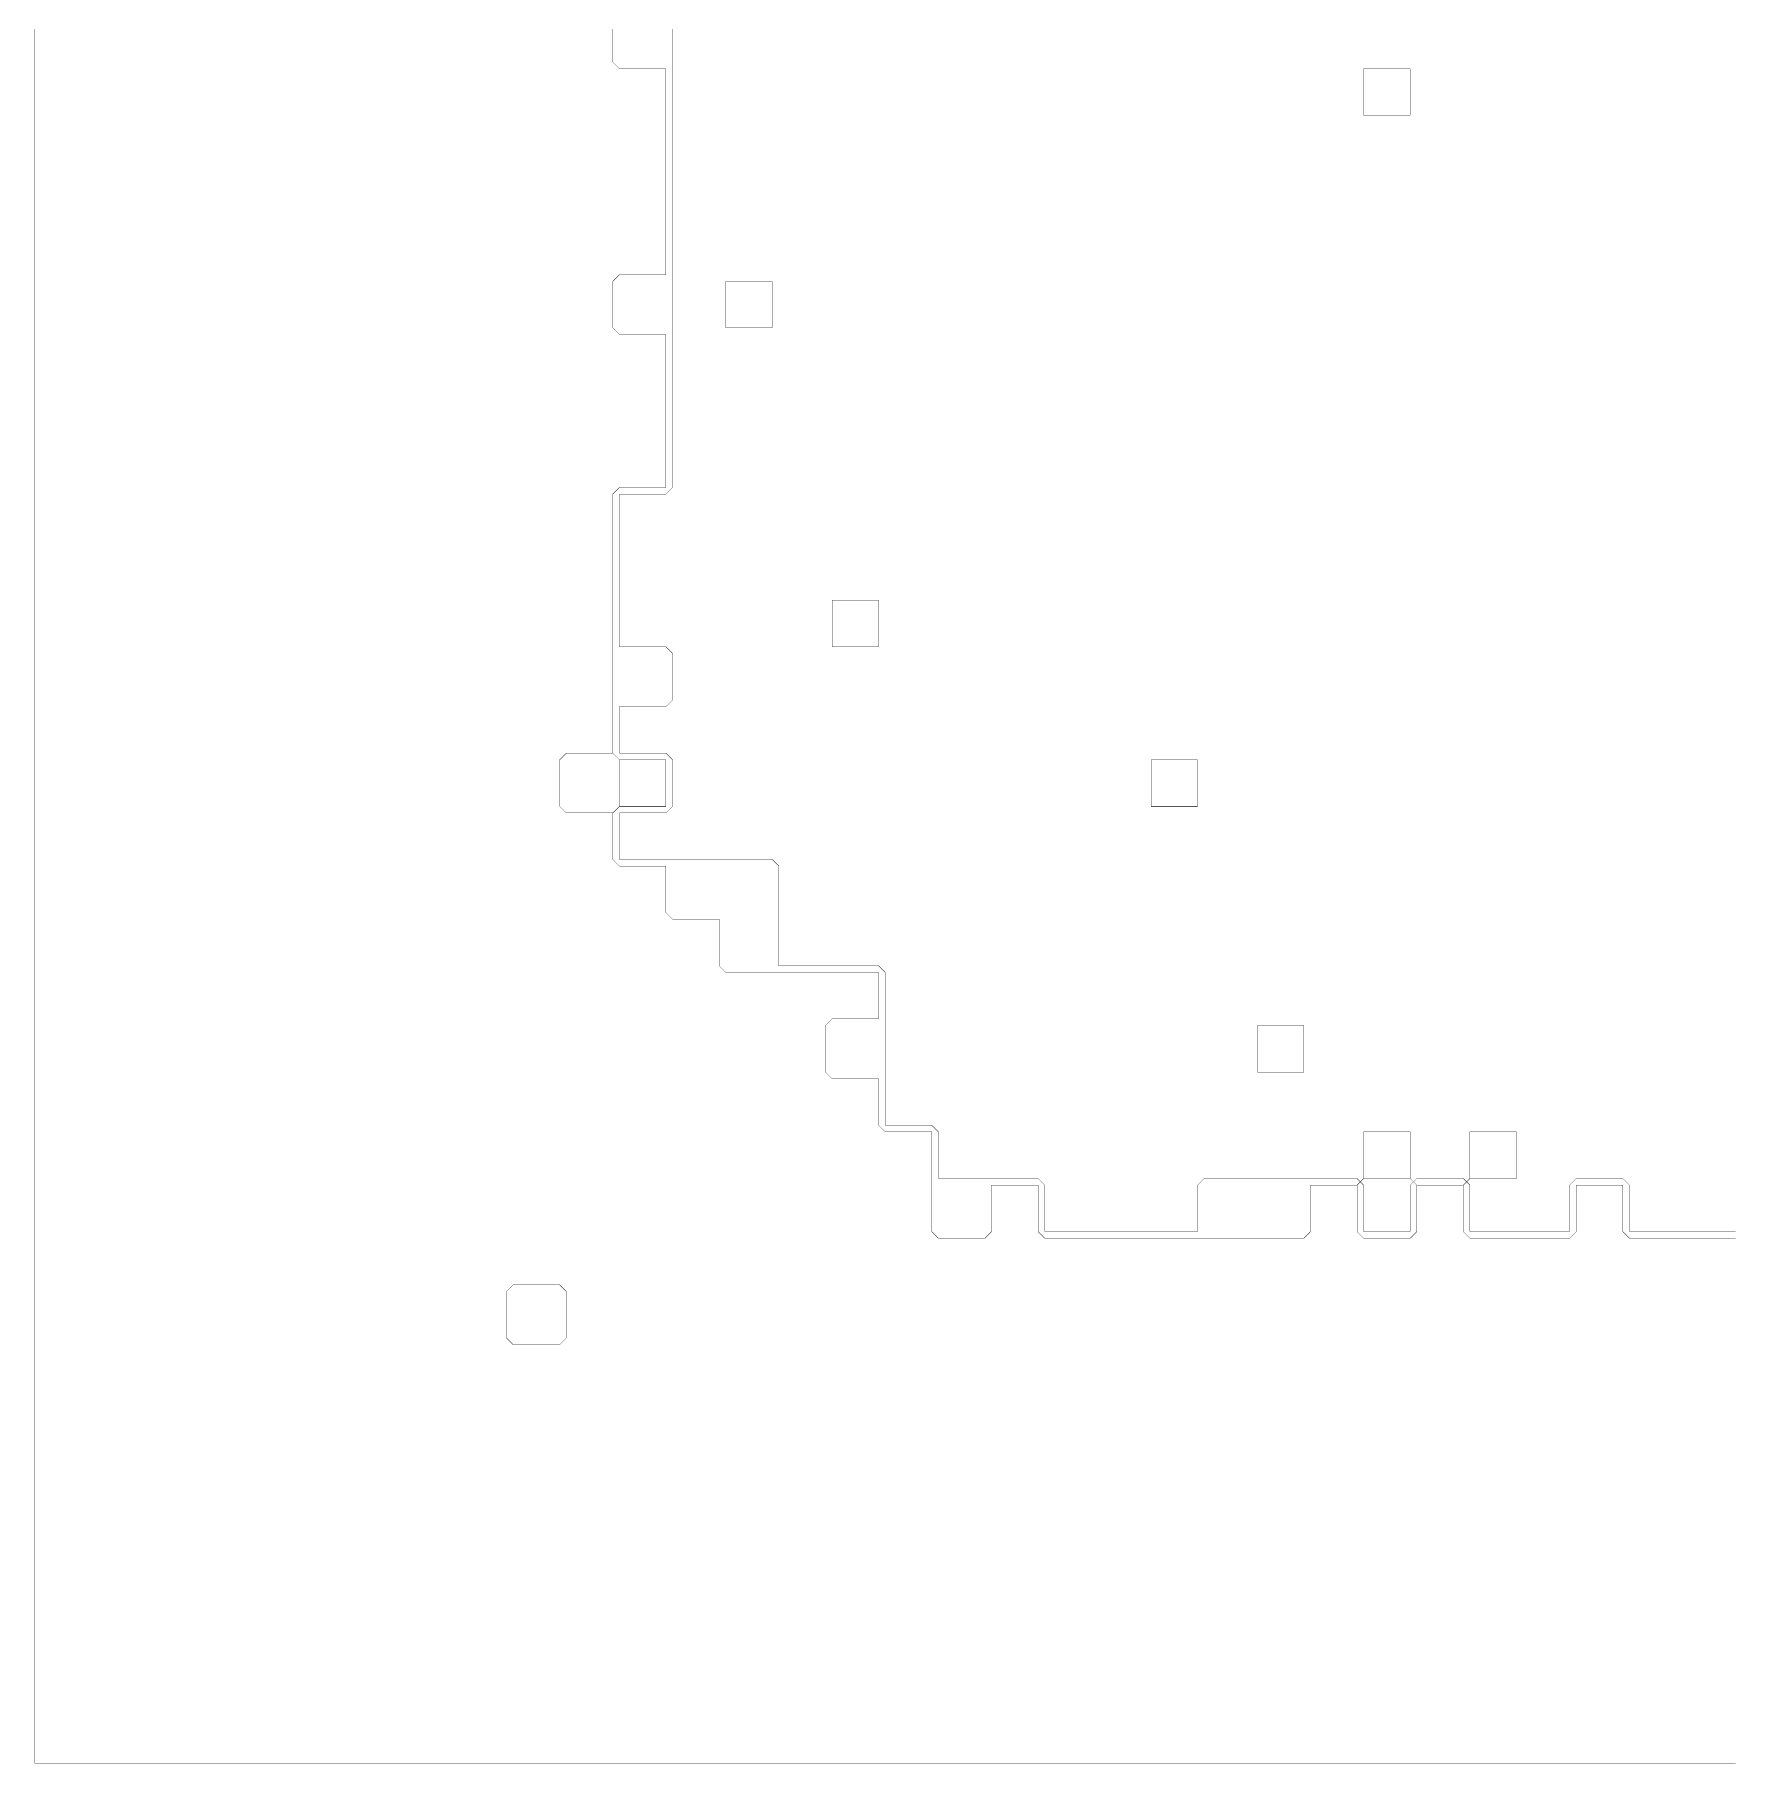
# Model space of a CAD drawing. Header units: metres. Extents: x 0 to 4990, y -4990 to 0.
# Drawn here: x 0 to 2495, y -4990 to -2450 of the extents above; entities that cross this region are included whole.
import ezdxf

# ---------------------------------------------------------------- set-up
doc = ezdxf.new("R2010")
doc.units = ezdxf.units.M
doc.layers.add('conductor', color=1, linetype='Continuous')
doc.layers.add('substrate', color=5, linetype='Continuous')

msp = doc.modelspace()

# ---------------------------------------------------------------- linework, layer by layer
at = {"layer": 'conductor', "const_width": 0.5}
msp.add_lwpolyline([(937.5, -2441.40625), (937.5, -2451.171875), (937.5, -2460.9375), (937.5, -2470.703125), (937.5, -2480.46875), (937.5, -2490.234375), (937.5, -2500), (937.5, -2509.765625), (937.5, -2519.53125), (937.5, -2529.296875), (937.5, -2539.0625), (937.5, -2548.828125), (937.5, -2558.59375), (937.5, -2568.359375), (937.5, -2578.125), (937.5, -2587.890625), (937.5, -2597.65625), (937.5, -2607.421875), (937.5, -2617.1875), (937.5, -2626.953125), (937.5, -2636.71875), (937.5, -2646.484375), (937.5, -2656.25), (937.5, -2666.015625), (937.5, -2675.78125), (937.5, -2685.546875), (937.5, -2695.3125), (937.5, -2705.078125), (937.5, -2714.84375), (937.5, -2724.609375), (937.5, -2734.375), (937.5, -2744.140625), (937.5, -2753.90625), (937.5, -2763.671875), (937.5, -2773.4375), (937.5, -2783.203125), (937.5, -2792.96875), (937.5, -2802.734375), (937.5, -2812.5), (937.5, -2822.265625), (937.5, -2832.03125), (937.5, -2841.796875), (937.5, -2851.5625), (937.5, -2861.328125), (937.5, -2871.09375), (937.5, -2880.859375), (937.5, -2890.625), (937.5, -2900.390625), (937.5, -2910.15625), (937.5, -2919.921875), (937.5, -2929.6875), (937.5, -2939.453125), (937.5, -2949.21875), (937.5, -2958.984375), (937.5, -2968.75), (937.5, -2978.515625), (937.5, -2988.28125), (937.5, -2998.046875), (937.5, -3007.8125), (937.5, -3017.578125), (937.5, -3027.34375), (937.5, -3037.109375), (937.5, -3046.875), (937.5, -3056.640625), (937.5, -3066.40625), (937.5, -3076.171875), (937.5, -3085.9375), (937.5, -3095.703125), (937.5, -3105.46875), (937.5, -3115.234375), (927.734375, -3125), (917.96875, -3125), (908.203125, -3125), (898.4375, -3125), (888.671875, -3125), (878.90625, -3125), (869.140625, -3125), (859.375, -3125), (859.375, -3134.765625), (859.375, -3144.53125), (859.375, -3154.296875), (859.375, -3164.0625), (859.375, -3173.828125), (859.375, -3183.59375), (859.375, -3193.359375), (859.375, -3203.125), (859.375, -3212.890625), (859.375, -3222.65625), (859.375, -3232.421875), (859.375, -3242.1875), (859.375, -3251.953125), (859.375, -3261.71875), (859.375, -3271.484375), (859.375, -3281.25), (859.375, -3291.015625), (859.375, -3300.78125), (859.375, -3310.546875), (859.375, -3320.3125), (859.375, -3330.078125), (859.375, -3339.84375), (859.375, -3349.609375), (869.140625, -3349.609375), (878.90625, -3349.609375), (888.671875, -3349.609375), (898.4375, -3349.609375), (908.203125, -3349.609375), (917.96875, -3349.609375), (927.734375, -3349.609375), (937.5, -3359.375), (937.5, -3369.140625), (937.5, -3378.90625), (937.5, -3388.671875), (937.5, -3398.4375), (937.5, -3408.203125), (937.5, -3417.96875), (937.5, -3427.734375), (927.734375, -3437.5), (917.96875, -3437.5), (908.203125, -3437.5), (898.4375, -3437.5), (888.671875, -3437.5), (878.90625, -3437.5), (869.140625, -3437.5), (859.375, -3437.5), (859.375, -3447.265625), (859.375, -3457.03125), (859.375, -3466.796875), (859.375, -3476.5625), (859.375, -3486.328125), (859.375, -3496.09375), (859.375, -3505.859375), (869.140625, -3505.859375), (878.90625, -3505.859375), (888.671875, -3505.859375), (898.4375, -3505.859375), (908.203125, -3505.859375), (917.96875, -3505.859375), (927.734375, -3505.859375), (937.5, -3515.625), (937.5, -3525.390625), (937.5, -3535.15625), (937.5, -3544.921875), (937.5, -3554.6875), (937.5, -3564.453125), (937.5, -3574.21875), (937.5, -3583.984375), (927.734375, -3593.75), (917.96875, -3593.75), (908.203125, -3593.75), (898.4375, -3593.75), (888.671875, -3593.75), (878.90625, -3593.75), (869.140625, -3593.75), (859.375, -3593.75), (859.375, -3603.515625), (859.375, -3613.28125), (859.375, -3623.046875), (859.375, -3632.8125), (859.375, -3642.578125), (859.375, -3652.34375), (859.375, -3662.109375), (869.140625, -3662.109375), (878.90625, -3662.109375), (888.671875, -3662.109375), (898.4375, -3662.109375), (908.203125, -3662.109375), (917.96875, -3662.109375), (927.734375, -3662.109375), (937.5, -3662.109375), (947.265625, -3662.109375), (957.03125, -3662.109375), (966.796875, -3662.109375), (976.5625, -3662.109375), (986.328125, -3662.109375), (996.09375, -3662.109375), (1005.859375, -3662.109375), (1015.625, -3662.109375), (1025.390625, -3662.109375), (1035.15625, -3662.109375), (1044.921875, -3662.109375), (1054.6875, -3662.109375), (1064.453125, -3662.109375), (1074.21875, -3662.109375), (1083.984375, -3662.109375), (1093.75, -3671.875), (1093.75, -3681.640625), (1093.75, -3691.40625), (1093.75, -3701.171875), (1093.75, -3710.9375), (1093.75, -3720.703125), (1093.75, -3730.46875), (1093.75, -3740.234375), (1093.75, -3750), (1093.75, -3759.765625), (1093.75, -3769.53125), (1093.75, -3779.296875), (1093.75, -3789.0625), (1093.75, -3798.828125), (1093.75, -3808.59375), (1093.75, -3818.359375), (1103.515625, -3818.359375), (1113.28125, -3818.359375), (1123.046875, -3818.359375), (1132.8125, -3818.359375), (1142.578125, -3818.359375), (1152.34375, -3818.359375), (1162.109375, -3818.359375), (1171.875, -3818.359375), (1181.640625, -3818.359375), (1191.40625, -3818.359375), (1201.171875, -3818.359375), (1210.9375, -3818.359375), (1220.703125, -3818.359375), (1230.46875, -3818.359375), (1240.234375, -3818.359375), (1250, -3828.125), (1250, -3837.890625), (1250, -3847.65625), (1250, -3857.421875), (1250, -3867.1875), (1250, -3876.953125), (1250, -3886.71875), (1250, -3896.484375), (1250, -3906.25), (1250, -3916.015625), (1250, -3925.78125), (1250, -3935.546875), (1250, -3945.3125), (1250, -3955.078125), (1250, -3964.84375), (1250, -3974.609375), (1250, -3984.375), (1250, -3994.140625), (1250, -4003.90625), (1250, -4013.671875), (1250, -4023.4375), (1250, -4033.203125), (1250, -4042.96875), (1250, -4052.734375), (1259.765625, -4052.734375), (1269.53125, -4052.734375), (1279.296875, -4052.734375), (1289.0625, -4052.734375), (1298.828125, -4052.734375), (1308.59375, -4052.734375), (1318.359375, -4052.734375), (1328.125, -4062.5), (1328.125, -4072.265625), (1328.125, -4082.03125), (1328.125, -4091.796875), (1328.125, -4101.5625), (1328.125, -4111.328125), (1328.125, -4121.09375), (1328.125, -4130.859375), (1337.890625, -4130.859375), (1347.65625, -4130.859375), (1357.421875, -4130.859375), (1367.1875, -4130.859375), (1376.953125, -4130.859375), (1386.71875, -4130.859375), (1396.484375, -4130.859375), (1406.25, -4130.859375), (1416.015625, -4130.859375), (1425.78125, -4130.859375), (1435.546875, -4130.859375), (1445.3125, -4130.859375), (1455.078125, -4130.859375), (1464.84375, -4130.859375), (1474.609375, -4130.859375), (1484.375, -4140.625), (1484.375, -4150.390625), (1484.375, -4160.15625), (1484.375, -4169.921875), (1484.375, -4179.6875), (1484.375, -4189.453125), (1484.375, -4199.21875), (1484.375, -4208.984375), (1494.140625, -4208.984375), (1503.90625, -4208.984375), (1513.671875, -4208.984375), (1523.4375, -4208.984375), (1533.203125, -4208.984375), (1542.96875, -4208.984375), (1552.734375, -4208.984375), (1562.5, -4208.984375), (1572.265625, -4208.984375), (1582.03125, -4208.984375), (1591.796875, -4208.984375), (1601.5625, -4208.984375), (1611.328125, -4208.984375), (1621.09375, -4208.984375), (1630.859375, -4208.984375), (1640.625, -4208.984375), (1650.390625, -4208.984375), (1660.15625, -4208.984375), (1669.921875, -4208.984375), (1679.6875, -4208.984375), (1689.453125, -4208.984375), (1699.21875, -4208.984375), (1708.984375, -4208.984375), (1708.984375, -4199.21875), (1708.984375, -4189.453125), (1708.984375, -4179.6875), (1708.984375, -4169.921875), (1708.984375, -4160.15625), (1708.984375, -4150.390625), (1708.984375, -4140.625), (1718.75, -4130.859375), (1728.515625, -4130.859375), (1738.28125, -4130.859375), (1748.046875, -4130.859375), (1757.8125, -4130.859375), (1767.578125, -4130.859375), (1777.34375, -4130.859375), (1787.109375, -4130.859375), (1796.875, -4130.859375), (1806.640625, -4130.859375), (1816.40625, -4130.859375), (1826.171875, -4130.859375), (1835.9375, -4130.859375), (1845.703125, -4130.859375), (1855.46875, -4130.859375), (1865.234375, -4130.859375), (1875, -4130.859375), (1884.765625, -4130.859375), (1894.53125, -4130.859375), (1904.296875, -4130.859375), (1914.0625, -4130.859375), (1923.828125, -4130.859375), (1933.59375, -4130.859375), (1943.359375, -4130.859375), (1953.125, -4140.625), (1953.125, -4150.390625), (1953.125, -4160.15625), (1953.125, -4169.921875), (1953.125, -4179.6875), (1953.125, -4189.453125), (1953.125, -4199.21875), (1953.125, -4208.984375), (1962.890625, -4208.984375), (1972.65625, -4208.984375), (1982.421875, -4208.984375), (1992.1875, -4208.984375), (2001.953125, -4208.984375), (2011.71875, -4208.984375), (2021.484375, -4208.984375), (2021.484375, -4199.21875), (2021.484375, -4189.453125), (2021.484375, -4179.6875), (2021.484375, -4169.921875), (2021.484375, -4160.15625), (2021.484375, -4150.390625), (2021.484375, -4140.625), (2031.25, -4130.859375), (2041.015625, -4130.859375), (2050.78125, -4130.859375), (2060.546875, -4130.859375), (2070.3125, -4130.859375), (2080.078125, -4130.859375), (2089.84375, -4130.859375), (2099.609375, -4130.859375), (2109.375, -4140.625), (2109.375, -4150.390625), (2109.375, -4160.15625), (2109.375, -4169.921875), (2109.375, -4179.6875), (2109.375, -4189.453125), (2109.375, -4199.21875), (2109.375, -4208.984375), (2119.140625, -4208.984375), (2128.90625, -4208.984375), (2138.671875, -4208.984375), (2148.4375, -4208.984375), (2158.203125, -4208.984375), (2167.96875, -4208.984375), (2177.734375, -4208.984375), (2187.5, -4208.984375), (2197.265625, -4208.984375), (2207.03125, -4208.984375), (2216.796875, -4208.984375), (2226.5625, -4208.984375), (2236.328125, -4208.984375), (2246.09375, -4208.984375), (2255.859375, -4208.984375), (2255.859375, -4199.21875), (2255.859375, -4189.453125), (2255.859375, -4179.6875), (2255.859375, -4169.921875), (2255.859375, -4160.15625), (2255.859375, -4150.390625), (2255.859375, -4140.625), (2265.625, -4130.859375), (2275.390625, -4130.859375), (2285.15625, -4130.859375), (2294.921875, -4130.859375), (2304.6875, -4130.859375), (2314.453125, -4130.859375), (2324.21875, -4130.859375), (2333.984375, -4130.859375), (2343.75, -4140.625), (2343.75, -4150.390625), (2343.75, -4160.15625), (2343.75, -4169.921875), (2343.75, -4179.6875), (2343.75, -4189.453125), (2343.75, -4199.21875), (2343.75, -4208.984375), (2353.515625, -4208.984375), (2363.28125, -4208.984375), (2373.046875, -4208.984375), (2382.8125, -4208.984375), (2392.578125, -4208.984375), (2402.34375, -4208.984375), (2412.109375, -4208.984375), (2421.875, -4208.984375), (2431.640625, -4208.984375), (2441.40625, -4208.984375), (2451.171875, -4208.984375), (2460.9375, -4208.984375), (2470.703125, -4208.984375), (2480.46875, -4208.984375), (2490.234375, -4208.984375), (2500, -4208.984375)], dxfattribs=at)
at = {"layer": 'substrate', "const_width": 0.5}
for points in [[(0, -2441.40625), (0, -2451.171875), (0, -2460.9375), (0, -2470.703125), (0, -2480.46875), (0, -2490.234375), (0, -2500), (0, -2509.765625), (0, -2519.53125), (0, -2529.296875), (0, -2539.0625), (0, -2548.828125), (0, -2558.59375), (0, -2568.359375), (0, -2578.125), (0, -2587.890625), (0, -2597.65625), (0, -2607.421875), (0, -2617.1875), (0, -2626.953125), (0, -2636.71875), (0, -2646.484375), (0, -2656.25), (0, -2666.015625), (0, -2675.78125), (0, -2685.546875), (0, -2695.3125), (0, -2705.078125), (0, -2714.84375), (0, -2724.609375), (0, -2734.375), (0, -2744.140625), (0, -2753.90625), (0, -2763.671875), (0, -2773.4375), (0, -2783.203125), (0, -2792.96875), (0, -2802.734375), (0, -2812.5), (0, -2822.265625), (0, -2832.03125), (0, -2841.796875), (0, -2851.5625), (0, -2861.328125), (0, -2871.09375), (0, -2880.859375), (0, -2890.625), (0, -2900.390625), (0, -2910.15625), (0, -2919.921875), (0, -2929.6875), (0, -2939.453125), (0, -2949.21875), (0, -2958.984375), (0, -2968.75), (0, -2978.515625), (0, -2988.28125), (0, -2998.046875), (0, -3007.8125), (0, -3017.578125), (0, -3027.34375), (0, -3037.109375), (0, -3046.875), (0, -3056.640625), (0, -3066.40625), (0, -3076.171875), (0, -3085.9375), (0, -3095.703125), (0, -3105.46875), (0, -3115.234375), (0, -3125), (0, -3134.765625), (0, -3144.53125), (0, -3154.296875), (0, -3164.0625), (0, -3173.828125), (0, -3183.59375), (0, -3193.359375), (0, -3203.125), (0, -3212.890625), (0, -3222.65625), (0, -3232.421875), (0, -3242.1875), (0, -3251.953125), (0, -3261.71875), (0, -3271.484375), (0, -3281.25), (0, -3291.015625), (0, -3300.78125), (0, -3310.546875), (0, -3320.3125), (0, -3330.078125), (0, -3339.84375), (0, -3349.609375), (0, -3359.375), (0, -3369.140625), (0, -3378.90625), (0, -3388.671875), (0, -3398.4375), (0, -3408.203125), (0, -3417.96875), (0, -3427.734375), (0, -3437.5), (0, -3447.265625), (0, -3457.03125), (0, -3466.796875), (0, -3476.5625), (0, -3486.328125), (0, -3496.09375), (0, -3505.859375), (0, -3515.625), (0, -3525.390625), (0, -3535.15625), (0, -3544.921875), (0, -3554.6875), (0, -3564.453125), (0, -3574.21875), (0, -3583.984375), (0, -3593.75), (0, -3603.515625), (0, -3613.28125), (0, -3623.046875), (0, -3632.8125), (0, -3642.578125), (0, -3652.34375), (0, -3662.109375), (0, -3671.875), (0, -3681.640625), (0, -3691.40625), (0, -3701.171875), (0, -3710.9375), (0, -3720.703125), (0, -3730.46875), (0, -3740.234375), (0, -3750), (0, -3759.765625), (0, -3769.53125), (0, -3779.296875), (0, -3789.0625), (0, -3798.828125), (0, -3808.59375), (0, -3818.359375), (0, -3828.125), (0, -3837.890625), (0, -3847.65625), (0, -3857.421875), (0, -3867.1875), (0, -3876.953125), (0, -3886.71875), (0, -3896.484375), (0, -3906.25), (0, -3916.015625), (0, -3925.78125), (0, -3935.546875), (0, -3945.3125), (0, -3955.078125), (0, -3964.84375), (0, -3974.609375), (0, -3984.375), (0, -3994.140625), (0, -4003.90625), (0, -4013.671875), (0, -4023.4375), (0, -4033.203125), (0, -4042.96875), (0, -4052.734375), (0, -4062.5), (0, -4072.265625), (0, -4082.03125), (0, -4091.796875), (0, -4101.5625), (0, -4111.328125), (0, -4121.09375), (0, -4130.859375), (0, -4140.625), (0, -4150.390625), (0, -4160.15625), (0, -4169.921875), (0, -4179.6875), (0, -4189.453125), (0, -4199.21875), (0, -4208.984375), (0, -4218.75), (0, -4228.515625), (0, -4238.28125), (0, -4248.046875), (0, -4257.8125), (0, -4267.578125), (0, -4277.34375), (0, -4287.109375), (0, -4296.875), (0, -4306.640625), (0, -4316.40625), (0, -4326.171875), (0, -4335.9375), (0, -4345.703125), (0, -4355.46875), (0, -4365.234375), (0, -4375), (0, -4384.765625), (0, -4394.53125), (0, -4404.296875), (0, -4414.0625), (0, -4423.828125), (0, -4433.59375), (0, -4443.359375), (0, -4453.125), (0, -4462.890625), (0, -4472.65625), (0, -4482.421875), (0, -4492.1875), (0, -4501.953125), (0, -4511.71875), (0, -4521.484375), (0, -4531.25), (0, -4541.015625), (0, -4550.78125), (0, -4560.546875), (0, -4570.3125), (0, -4580.078125), (0, -4589.84375), (0, -4599.609375), (0, -4609.375), (0, -4619.140625), (0, -4628.90625), (0, -4638.671875), (0, -4648.4375), (0, -4658.203125), (0, -4667.96875), (0, -4677.734375), (0, -4687.5), (0, -4697.265625), (0, -4707.03125), (0, -4716.796875), (0, -4726.5625), (0, -4736.328125), (0, -4746.09375), (0, -4755.859375), (0, -4765.625), (0, -4775.390625), (0, -4785.15625), (0, -4794.921875), (0, -4804.6875), (0, -4814.453125), (0, -4824.21875), (0, -4833.984375), (0, -4843.75), (0, -4853.515625), (0, -4863.28125), (0, -4873.046875), (0, -4882.8125), (0, -4892.578125), (0, -4902.34375), (0, -4912.109375), (0, -4921.875), (0, -4931.640625), (0, -4941.40625), (0, -4951.171875), (0, -4960.9375), (0, -4970.703125), (0, -4980.46875), (0, -4990.234375), (9.765625, -4990.234375), (19.53125, -4990.234375), (29.296875, -4990.234375), (39.0625, -4990.234375), (48.828125, -4990.234375), (58.59375, -4990.234375), (68.359375, -4990.234375), (78.125, -4990.234375), (87.890625, -4990.234375), (97.65625, -4990.234375), (107.421875, -4990.234375), (117.1875, -4990.234375), (126.953125, -4990.234375), (136.71875, -4990.234375), (146.484375, -4990.234375), (156.25, -4990.234375), (166.015625, -4990.234375), (175.78125, -4990.234375), (185.546875, -4990.234375), (195.3125, -4990.234375), (205.078125, -4990.234375), (214.84375, -4990.234375), (224.609375, -4990.234375), (234.375, -4990.234375), (244.140625, -4990.234375), (253.90625, -4990.234375), (263.671875, -4990.234375), (273.4375, -4990.234375), (283.203125, -4990.234375), (292.96875, -4990.234375), (302.734375, -4990.234375), (312.5, -4990.234375), (322.265625, -4990.234375), (332.03125, -4990.234375), (341.796875, -4990.234375), (351.5625, -4990.234375), (361.328125, -4990.234375), (371.09375, -4990.234375), (380.859375, -4990.234375), (390.625, -4990.234375), (400.390625, -4990.234375), (410.15625, -4990.234375), (419.921875, -4990.234375), (429.6875, -4990.234375), (439.453125, -4990.234375), (449.21875, -4990.234375), (458.984375, -4990.234375), (468.75, -4990.234375), (478.515625, -4990.234375), (488.28125, -4990.234375), (498.046875, -4990.234375), (507.8125, -4990.234375), (517.578125, -4990.234375), (527.34375, -4990.234375), (537.109375, -4990.234375), (546.875, -4990.234375), (556.640625, -4990.234375), (566.40625, -4990.234375), (576.171875, -4990.234375), (585.9375, -4990.234375), (595.703125, -4990.234375), (605.46875, -4990.234375), (615.234375, -4990.234375), (625, -4990.234375), (634.765625, -4990.234375), (644.53125, -4990.234375), (654.296875, -4990.234375), (664.0625, -4990.234375), (673.828125, -4990.234375), (683.59375, -4990.234375), (693.359375, -4990.234375), (703.125, -4990.234375), (712.890625, -4990.234375), (722.65625, -4990.234375), (732.421875, -4990.234375), (742.1875, -4990.234375), (751.953125, -4990.234375), (761.71875, -4990.234375), (771.484375, -4990.234375), (781.25, -4990.234375), (791.015625, -4990.234375), (800.78125, -4990.234375), (810.546875, -4990.234375), (820.3125, -4990.234375), (830.078125, -4990.234375), (839.84375, -4990.234375), (849.609375, -4990.234375), (859.375, -4990.234375), (869.140625, -4990.234375), (878.90625, -4990.234375), (888.671875, -4990.234375), (898.4375, -4990.234375), (908.203125, -4990.234375), (917.96875, -4990.234375), (927.734375, -4990.234375), (937.5, -4990.234375), (947.265625, -4990.234375), (957.03125, -4990.234375), (966.796875, -4990.234375), (976.5625, -4990.234375), (986.328125, -4990.234375), (996.09375, -4990.234375), (1005.859375, -4990.234375), (1015.625, -4990.234375), (1025.390625, -4990.234375), (1035.15625, -4990.234375), (1044.921875, -4990.234375), (1054.6875, -4990.234375), (1064.453125, -4990.234375), (1074.21875, -4990.234375), (1083.984375, -4990.234375), (1093.75, -4990.234375), (1103.515625, -4990.234375), (1113.28125, -4990.234375), (1123.046875, -4990.234375), (1132.8125, -4990.234375), (1142.578125, -4990.234375), (1152.34375, -4990.234375), (1162.109375, -4990.234375), (1171.875, -4990.234375), (1181.640625, -4990.234375), (1191.40625, -4990.234375), (1201.171875, -4990.234375), (1210.9375, -4990.234375), (1220.703125, -4990.234375), (1230.46875, -4990.234375), (1240.234375, -4990.234375), (1250, -4990.234375), (1259.765625, -4990.234375), (1269.53125, -4990.234375), (1279.296875, -4990.234375), (1289.0625, -4990.234375), (1298.828125, -4990.234375), (1308.59375, -4990.234375), (1318.359375, -4990.234375), (1328.125, -4990.234375), (1337.890625, -4990.234375), (1347.65625, -4990.234375), (1357.421875, -4990.234375), (1367.1875, -4990.234375), (1376.953125, -4990.234375), (1386.71875, -4990.234375), (1396.484375, -4990.234375), (1406.25, -4990.234375), (1416.015625, -4990.234375), (1425.78125, -4990.234375), (1435.546875, -4990.234375), (1445.3125, -4990.234375), (1455.078125, -4990.234375), (1464.84375, -4990.234375), (1474.609375, -4990.234375), (1484.375, -4990.234375), (1494.140625, -4990.234375), (1503.90625, -4990.234375), (1513.671875, -4990.234375), (1523.4375, -4990.234375), (1533.203125, -4990.234375), (1542.96875, -4990.234375), (1552.734375, -4990.234375), (1562.5, -4990.234375), (1572.265625, -4990.234375), (1582.03125, -4990.234375), (1591.796875, -4990.234375), (1601.5625, -4990.234375), (1611.328125, -4990.234375), (1621.09375, -4990.234375), (1630.859375, -4990.234375), (1640.625, -4990.234375), (1650.390625, -4990.234375), (1660.15625, -4990.234375), (1669.921875, -4990.234375), (1679.6875, -4990.234375), (1689.453125, -4990.234375), (1699.21875, -4990.234375), (1708.984375, -4990.234375), (1718.75, -4990.234375), (1728.515625, -4990.234375), (1738.28125, -4990.234375), (1748.046875, -4990.234375), (1757.8125, -4990.234375), (1767.578125, -4990.234375), (1777.34375, -4990.234375), (1787.109375, -4990.234375), (1796.875, -4990.234375), (1806.640625, -4990.234375), (1816.40625, -4990.234375), (1826.171875, -4990.234375), (1835.9375, -4990.234375), (1845.703125, -4990.234375), (1855.46875, -4990.234375), (1865.234375, -4990.234375), (1875, -4990.234375), (1884.765625, -4990.234375), (1894.53125, -4990.234375), (1904.296875, -4990.234375), (1914.0625, -4990.234375), (1923.828125, -4990.234375), (1933.59375, -4990.234375), (1943.359375, -4990.234375), (1953.125, -4990.234375), (1962.890625, -4990.234375), (1972.65625, -4990.234375), (1982.421875, -4990.234375), (1992.1875, -4990.234375), (2001.953125, -4990.234375), (2011.71875, -4990.234375), (2021.484375, -4990.234375), (2031.25, -4990.234375), (2041.015625, -4990.234375), (2050.78125, -4990.234375), (2060.546875, -4990.234375), (2070.3125, -4990.234375), (2080.078125, -4990.234375), (2089.84375, -4990.234375), (2099.609375, -4990.234375), (2109.375, -4990.234375), (2119.140625, -4990.234375), (2128.90625, -4990.234375), (2138.671875, -4990.234375), (2148.4375, -4990.234375), (2158.203125, -4990.234375), (2167.96875, -4990.234375), (2177.734375, -4990.234375), (2187.5, -4990.234375), (2197.265625, -4990.234375), (2207.03125, -4990.234375), (2216.796875, -4990.234375), (2226.5625, -4990.234375), (2236.328125, -4990.234375), (2246.09375, -4990.234375), (2255.859375, -4990.234375), (2265.625, -4990.234375), (2275.390625, -4990.234375), (2285.15625, -4990.234375), (2294.921875, -4990.234375), (2304.6875, -4990.234375), (2314.453125, -4990.234375), (2324.21875, -4990.234375), (2333.984375, -4990.234375), (2343.75, -4990.234375), (2353.515625, -4990.234375), (2363.28125, -4990.234375), (2373.046875, -4990.234375), (2382.8125, -4990.234375), (2392.578125, -4990.234375), (2402.34375, -4990.234375), (2412.109375, -4990.234375), (2421.875, -4990.234375), (2431.640625, -4990.234375), (2441.40625, -4990.234375), (2451.171875, -4990.234375), (2460.9375, -4990.234375), (2470.703125, -4990.234375), (2480.46875, -4990.234375), (2490.234375, -4990.234375), (2500, -4990.234375)], [(2500, -4218.75), (2490.234375, -4218.75), (2480.46875, -4218.75), (2470.703125, -4218.75), (2460.9375, -4218.75), (2451.171875, -4218.75), (2441.40625, -4218.75), (2431.640625, -4218.75), (2421.875, -4218.75), (2412.109375, -4218.75), (2402.34375, -4218.75), (2392.578125, -4218.75), (2382.8125, -4218.75), (2373.046875, -4218.75), (2363.28125, -4218.75), (2353.515625, -4218.75), (2343.75, -4218.75), (2333.984375, -4208.984375), (2333.984375, -4199.21875), (2333.984375, -4189.453125), (2333.984375, -4179.6875), (2333.984375, -4169.921875), (2333.984375, -4160.15625), (2333.984375, -4150.390625), (2333.984375, -4140.625), (2324.21875, -4140.625), (2314.453125, -4140.625), (2304.6875, -4140.625), (2294.921875, -4140.625), (2285.15625, -4140.625), (2275.390625, -4140.625), (2265.625, -4140.625), (2265.625, -4150.390625), (2265.625, -4160.15625), (2265.625, -4169.921875), (2265.625, -4179.6875), (2265.625, -4189.453125), (2265.625, -4199.21875), (2265.625, -4208.984375), (2255.859375, -4218.75), (2246.09375, -4218.75), (2236.328125, -4218.75), (2226.5625, -4218.75), (2216.796875, -4218.75), (2207.03125, -4218.75), (2197.265625, -4218.75), (2187.5, -4218.75), (2177.734375, -4218.75), (2167.96875, -4218.75), (2158.203125, -4218.75), (2148.4375, -4218.75), (2138.671875, -4218.75), (2128.90625, -4218.75), (2119.140625, -4218.75), (2109.375, -4218.75), (2099.609375, -4208.984375), (2099.609375, -4199.21875), (2099.609375, -4189.453125), (2099.609375, -4179.6875), (2099.609375, -4169.921875), (2099.609375, -4160.15625), (2099.609375, -4150.390625), (2099.609375, -4140.625), (2109.375, -4130.859375), (2119.140625, -4130.859375), (2128.90625, -4130.859375), (2138.671875, -4130.859375), (2148.4375, -4130.859375), (2158.203125, -4130.859375), (2167.96875, -4130.859375), (2177.734375, -4130.859375), (2177.734375, -4121.09375), (2177.734375, -4111.328125), (2177.734375, -4101.5625), (2177.734375, -4091.796875), (2177.734375, -4082.03125), (2177.734375, -4072.265625), (2177.734375, -4062.5), (2167.96875, -4062.5), (2158.203125, -4062.5), (2148.4375, -4062.5), (2138.671875, -4062.5), (2128.90625, -4062.5), (2119.140625, -4062.5), (2109.375, -4062.5), (2109.375, -4072.265625), (2109.375, -4082.03125), (2109.375, -4091.796875), (2109.375, -4101.5625), (2109.375, -4111.328125), (2109.375, -4121.09375), (2109.375, -4130.859375), (2099.609375, -4140.625), (2089.84375, -4140.625), (2080.078125, -4140.625), (2070.3125, -4140.625), (2060.546875, -4140.625), (2050.78125, -4140.625), (2041.015625, -4140.625), (2031.25, -4140.625), (2021.484375, -4130.859375), (2021.484375, -4121.09375), (2021.484375, -4111.328125), (2021.484375, -4101.5625), (2021.484375, -4091.796875), (2021.484375, -4082.03125), (2021.484375, -4072.265625), (2021.484375, -4062.5), (2011.71875, -4062.5), (2001.953125, -4062.5), (1992.1875, -4062.5), (1982.421875, -4062.5), (1972.65625, -4062.5), (1962.890625, -4062.5), (1953.125, -4062.5), (1953.125, -4072.265625), (1953.125, -4082.03125), (1953.125, -4091.796875), (1953.125, -4101.5625), (1953.125, -4111.328125), (1953.125, -4121.09375), (1953.125, -4130.859375), (1943.359375, -4140.625), (1933.59375, -4140.625), (1923.828125, -4140.625), (1914.0625, -4140.625), (1904.296875, -4140.625), (1894.53125, -4140.625), (1884.765625, -4140.625), (1875, -4140.625), (1875, -4150.390625), (1875, -4160.15625), (1875, -4169.921875), (1875, -4179.6875), (1875, -4189.453125), (1875, -4199.21875), (1875, -4208.984375), (1865.234375, -4218.75), (1855.46875, -4218.75), (1845.703125, -4218.75), (1835.9375, -4218.75), (1826.171875, -4218.75), (1816.40625, -4218.75), (1806.640625, -4218.75), (1796.875, -4218.75), (1787.109375, -4218.75), (1777.34375, -4218.75), (1767.578125, -4218.75), (1757.8125, -4218.75), (1748.046875, -4218.75), (1738.28125, -4218.75), (1728.515625, -4218.75), (1718.75, -4218.75), (1708.984375, -4218.75), (1699.21875, -4218.75), (1689.453125, -4218.75), (1679.6875, -4218.75), (1669.921875, -4218.75), (1660.15625, -4218.75), (1650.390625, -4218.75), (1640.625, -4218.75), (1630.859375, -4218.75), (1621.09375, -4218.75), (1611.328125, -4218.75), (1601.5625, -4218.75), (1591.796875, -4218.75), (1582.03125, -4218.75), (1572.265625, -4218.75), (1562.5, -4218.75), (1552.734375, -4218.75), (1542.96875, -4218.75), (1533.203125, -4218.75), (1523.4375, -4218.75), (1513.671875, -4218.75), (1503.90625, -4218.75), (1494.140625, -4218.75), (1484.375, -4218.75), (1474.609375, -4208.984375), (1474.609375, -4199.21875), (1474.609375, -4189.453125), (1474.609375, -4179.6875), (1474.609375, -4169.921875), (1474.609375, -4160.15625), (1474.609375, -4150.390625), (1474.609375, -4140.625), (1464.84375, -4140.625), (1455.078125, -4140.625), (1445.3125, -4140.625), (1435.546875, -4140.625), (1425.78125, -4140.625), (1416.015625, -4140.625), (1406.25, -4140.625), (1406.25, -4150.390625), (1406.25, -4160.15625), (1406.25, -4169.921875), (1406.25, -4179.6875), (1406.25, -4189.453125), (1406.25, -4199.21875), (1406.25, -4208.984375), (1396.484375, -4218.75), (1386.71875, -4218.75), (1376.953125, -4218.75), (1367.1875, -4218.75), (1357.421875, -4218.75), (1347.65625, -4218.75), (1337.890625, -4218.75), (1328.125, -4218.75), (1318.359375, -4208.984375), (1318.359375, -4199.21875), (1318.359375, -4189.453125), (1318.359375, -4179.6875), (1318.359375, -4169.921875), (1318.359375, -4160.15625), (1318.359375, -4150.390625), (1318.359375, -4140.625), (1318.359375, -4130.859375), (1318.359375, -4121.09375), (1318.359375, -4111.328125), (1318.359375, -4101.5625), (1318.359375, -4091.796875), (1318.359375, -4082.03125), (1318.359375, -4072.265625), (1318.359375, -4062.5), (1308.59375, -4062.5), (1298.828125, -4062.5), (1289.0625, -4062.5), (1279.296875, -4062.5), (1269.53125, -4062.5), (1259.765625, -4062.5), (1250, -4062.5), (1240.234375, -4052.734375), (1240.234375, -4042.96875), (1240.234375, -4033.203125), (1240.234375, -4023.4375), (1240.234375, -4013.671875), (1240.234375, -4003.90625), (1240.234375, -3994.140625), (1240.234375, -3984.375), (1230.46875, -3984.375), (1220.703125, -3984.375), (1210.9375, -3984.375), (1201.171875, -3984.375), (1191.40625, -3984.375), (1181.640625, -3984.375), (1171.875, -3984.375), (1162.109375, -3974.609375), (1162.109375, -3964.84375), (1162.109375, -3955.078125), (1162.109375, -3945.3125), (1162.109375, -3935.546875), (1162.109375, -3925.78125), (1162.109375, -3916.015625), (1162.109375, -3906.25), (1171.875, -3896.484375), (1181.640625, -3896.484375), (1191.40625, -3896.484375), (1201.171875, -3896.484375), (1210.9375, -3896.484375), (1220.703125, -3896.484375), (1230.46875, -3896.484375), (1240.234375, -3896.484375), (1240.234375, -3886.71875), (1240.234375, -3876.953125), (1240.234375, -3867.1875), (1240.234375, -3857.421875), (1240.234375, -3847.65625), (1240.234375, -3837.890625), (1240.234375, -3828.125), (1230.46875, -3828.125), (1220.703125, -3828.125), (1210.9375, -3828.125), (1201.171875, -3828.125), (1191.40625, -3828.125), (1181.640625, -3828.125), (1171.875, -3828.125), (1162.109375, -3828.125), (1152.34375, -3828.125), (1142.578125, -3828.125), (1132.8125, -3828.125), (1123.046875, -3828.125), (1113.28125, -3828.125), (1103.515625, -3828.125), (1093.75, -3828.125), (1083.984375, -3828.125), (1074.21875, -3828.125), (1064.453125, -3828.125), (1054.6875, -3828.125), (1044.921875, -3828.125), (1035.15625, -3828.125), (1025.390625, -3828.125), (1015.625, -3828.125), (1005.859375, -3818.359375), (1005.859375, -3808.59375), (1005.859375, -3798.828125), (1005.859375, -3789.0625), (1005.859375, -3779.296875), (1005.859375, -3769.53125), (1005.859375, -3759.765625), (1005.859375, -3750), (996.09375, -3750), (986.328125, -3750), (976.5625, -3750), (966.796875, -3750), (957.03125, -3750), (947.265625, -3750), (937.5, -3750), (927.734375, -3740.234375), (927.734375, -3730.46875), (927.734375, -3720.703125), (927.734375, -3710.9375), (927.734375, -3701.171875), (927.734375, -3691.40625), (927.734375, -3681.640625), (927.734375, -3671.875), (917.96875, -3671.875), (908.203125, -3671.875), (898.4375, -3671.875), (888.671875, -3671.875), (878.90625, -3671.875), (869.140625, -3671.875), (859.375, -3671.875), (849.609375, -3662.109375), (849.609375, -3652.34375), (849.609375, -3642.578125), (849.609375, -3632.8125), (849.609375, -3623.046875), (849.609375, -3613.28125), (849.609375, -3603.515625), (849.609375, -3593.75), (859.375, -3583.984375), (869.140625, -3583.984375), (878.90625, -3583.984375), (888.671875, -3583.984375), (898.4375, -3583.984375), (908.203125, -3583.984375), (917.96875, -3583.984375), (927.734375, -3583.984375), (927.734375, -3574.21875), (927.734375, -3564.453125), (927.734375, -3554.6875), (927.734375, -3544.921875), (927.734375, -3535.15625), (927.734375, -3525.390625), (927.734375, -3515.625), (917.96875, -3515.625), (908.203125, -3515.625), (898.4375, -3515.625), (888.671875, -3515.625), (878.90625, -3515.625), (869.140625, -3515.625), (859.375, -3515.625), (849.609375, -3505.859375), (849.609375, -3496.09375), (849.609375, -3486.328125), (849.609375, -3476.5625), (849.609375, -3466.796875), (849.609375, -3457.03125), (849.609375, -3447.265625), (849.609375, -3437.5), (849.609375, -3427.734375), (849.609375, -3417.96875), (849.609375, -3408.203125), (849.609375, -3398.4375), (849.609375, -3388.671875), (849.609375, -3378.90625), (849.609375, -3369.140625), (849.609375, -3359.375), (849.609375, -3349.609375), (849.609375, -3339.84375), (849.609375, -3330.078125), (849.609375, -3320.3125), (849.609375, -3310.546875), (849.609375, -3300.78125), (849.609375, -3291.015625), (849.609375, -3281.25), (849.609375, -3271.484375), (849.609375, -3261.71875), (849.609375, -3251.953125), (849.609375, -3242.1875), (849.609375, -3232.421875), (849.609375, -3222.65625), (849.609375, -3212.890625), (849.609375, -3203.125), (849.609375, -3193.359375), (849.609375, -3183.59375), (849.609375, -3173.828125), (849.609375, -3164.0625), (849.609375, -3154.296875), (849.609375, -3144.53125), (849.609375, -3134.765625), (849.609375, -3125), (859.375, -3115.234375), (869.140625, -3115.234375), (878.90625, -3115.234375), (888.671875, -3115.234375), (898.4375, -3115.234375), (908.203125, -3115.234375), (917.96875, -3115.234375), (927.734375, -3115.234375), (927.734375, -3105.46875), (927.734375, -3095.703125), (927.734375, -3085.9375), (927.734375, -3076.171875), (927.734375, -3066.40625), (927.734375, -3056.640625), (927.734375, -3046.875), (927.734375, -3037.109375), (927.734375, -3027.34375), (927.734375, -3017.578125), (927.734375, -3007.8125), (927.734375, -2998.046875), (927.734375, -2988.28125), (927.734375, -2978.515625), (927.734375, -2968.75), (927.734375, -2958.984375), (927.734375, -2949.21875), (927.734375, -2939.453125), (927.734375, -2929.6875), (927.734375, -2919.921875), (927.734375, -2910.15625), (927.734375, -2900.390625), (927.734375, -2890.625), (917.96875, -2890.625), (908.203125, -2890.625), (898.4375, -2890.625), (888.671875, -2890.625), (878.90625, -2890.625), (869.140625, -2890.625), (859.375, -2890.625), (849.609375, -2880.859375), (849.609375, -2871.09375), (849.609375, -2861.328125), (849.609375, -2851.5625), (849.609375, -2841.796875), (849.609375, -2832.03125), (849.609375, -2822.265625), (849.609375, -2812.5), (859.375, -2802.734375), (869.140625, -2802.734375), (878.90625, -2802.734375), (888.671875, -2802.734375), (898.4375, -2802.734375), (908.203125, -2802.734375), (917.96875, -2802.734375), (927.734375, -2802.734375), (927.734375, -2792.96875), (927.734375, -2783.203125), (927.734375, -2773.4375), (927.734375, -2763.671875), (927.734375, -2753.90625), (927.734375, -2744.140625), (927.734375, -2734.375), (927.734375, -2724.609375), (927.734375, -2714.84375), (927.734375, -2705.078125), (927.734375, -2695.3125), (927.734375, -2685.546875), (927.734375, -2675.78125), (927.734375, -2666.015625), (927.734375, -2656.25), (927.734375, -2646.484375), (927.734375, -2636.71875), (927.734375, -2626.953125), (927.734375, -2617.1875), (927.734375, -2607.421875), (927.734375, -2597.65625), (927.734375, -2587.890625), (927.734375, -2578.125), (927.734375, -2568.359375), (927.734375, -2558.59375), (927.734375, -2548.828125), (927.734375, -2539.0625), (927.734375, -2529.296875), (927.734375, -2519.53125), (927.734375, -2509.765625), (927.734375, -2500), (917.96875, -2500), (908.203125, -2500), (898.4375, -2500), (888.671875, -2500), (878.90625, -2500), (869.140625, -2500), (859.375, -2500), (849.609375, -2490.234375), (849.609375, -2480.46875), (849.609375, -2470.703125), (849.609375, -2460.9375), (849.609375, -2451.171875), (849.609375, -2441.40625)]]:
    msp.add_lwpolyline(points, dxfattribs=at)
for points in [[(1953.125, -2500), (1953.125, -2509.765625), (1953.125, -2519.53125), (1953.125, -2529.296875), (1953.125, -2539.0625), (1953.125, -2548.828125), (1953.125, -2558.59375), (1953.125, -2568.359375), (1962.890625, -2568.359375), (1972.65625, -2568.359375), (1982.421875, -2568.359375), (1992.1875, -2568.359375), (2001.953125, -2568.359375), (2011.71875, -2568.359375), (2021.484375, -2568.359375), (2021.484375, -2558.59375), (2021.484375, -2548.828125), (2021.484375, -2539.0625), (2021.484375, -2529.296875), (2021.484375, -2519.53125), (2021.484375, -2509.765625), (2021.484375, -2500), (2011.71875, -2500), (2001.953125, -2500), (1992.1875, -2500), (1982.421875, -2500), (1972.65625, -2500), (1962.890625, -2500)], [(1015.625, -2812.5), (1015.625, -2822.265625), (1015.625, -2832.03125), (1015.625, -2841.796875), (1015.625, -2851.5625), (1015.625, -2861.328125), (1015.625, -2871.09375), (1015.625, -2880.859375), (1025.390625, -2880.859375), (1035.15625, -2880.859375), (1044.921875, -2880.859375), (1054.6875, -2880.859375), (1064.453125, -2880.859375), (1074.21875, -2880.859375), (1083.984375, -2880.859375), (1083.984375, -2871.09375), (1083.984375, -2861.328125), (1083.984375, -2851.5625), (1083.984375, -2841.796875), (1083.984375, -2832.03125), (1083.984375, -2822.265625), (1083.984375, -2812.5), (1074.21875, -2812.5), (1064.453125, -2812.5), (1054.6875, -2812.5), (1044.921875, -2812.5), (1035.15625, -2812.5), (1025.390625, -2812.5)], [(1171.875, -3281.25), (1171.875, -3291.015625), (1171.875, -3300.78125), (1171.875, -3310.546875), (1171.875, -3320.3125), (1171.875, -3330.078125), (1171.875, -3339.84375), (1171.875, -3349.609375), (1181.640625, -3349.609375), (1191.40625, -3349.609375), (1201.171875, -3349.609375), (1210.9375, -3349.609375), (1220.703125, -3349.609375), (1230.46875, -3349.609375), (1240.234375, -3349.609375), (1240.234375, -3339.84375), (1240.234375, -3330.078125), (1240.234375, -3320.3125), (1240.234375, -3310.546875), (1240.234375, -3300.78125), (1240.234375, -3291.015625), (1240.234375, -3281.25), (1230.46875, -3281.25), (1220.703125, -3281.25), (1210.9375, -3281.25), (1201.171875, -3281.25), (1191.40625, -3281.25), (1181.640625, -3281.25)], [(771.484375, -3515.625), (781.25, -3505.859375), (791.015625, -3505.859375), (800.78125, -3505.859375), (810.546875, -3505.859375), (820.3125, -3505.859375), (830.078125, -3505.859375), (839.84375, -3505.859375), (849.609375, -3505.859375), (859.375, -3515.625), (859.375, -3525.390625), (859.375, -3535.15625), (859.375, -3544.921875), (859.375, -3554.6875), (859.375, -3564.453125), (859.375, -3574.21875), (859.375, -3583.984375), (849.609375, -3593.75), (839.84375, -3593.75), (830.078125, -3593.75), (820.3125, -3593.75), (810.546875, -3593.75), (800.78125, -3593.75), (791.015625, -3593.75), (781.25, -3593.75), (771.484375, -3583.984375), (771.484375, -3574.21875), (771.484375, -3564.453125), (771.484375, -3554.6875), (771.484375, -3544.921875), (771.484375, -3535.15625), (771.484375, -3525.390625)], [(1640.625, -3515.625), (1640.625, -3525.390625), (1640.625, -3535.15625), (1640.625, -3544.921875), (1640.625, -3554.6875), (1640.625, -3564.453125), (1640.625, -3574.21875), (1640.625, -3583.984375), (1650.390625, -3583.984375), (1660.15625, -3583.984375), (1669.921875, -3583.984375), (1679.6875, -3583.984375), (1689.453125, -3583.984375), (1699.21875, -3583.984375), (1708.984375, -3583.984375), (1708.984375, -3574.21875), (1708.984375, -3564.453125), (1708.984375, -3554.6875), (1708.984375, -3544.921875), (1708.984375, -3535.15625), (1708.984375, -3525.390625), (1708.984375, -3515.625), (1699.21875, -3515.625), (1689.453125, -3515.625), (1679.6875, -3515.625), (1669.921875, -3515.625), (1660.15625, -3515.625), (1650.390625, -3515.625)], [(1796.875, -3906.25), (1796.875, -3916.015625), (1796.875, -3925.78125), (1796.875, -3935.546875), (1796.875, -3945.3125), (1796.875, -3955.078125), (1796.875, -3964.84375), (1796.875, -3974.609375), (1806.640625, -3974.609375), (1816.40625, -3974.609375), (1826.171875, -3974.609375), (1835.9375, -3974.609375), (1845.703125, -3974.609375), (1855.46875, -3974.609375), (1865.234375, -3974.609375), (1865.234375, -3964.84375), (1865.234375, -3955.078125), (1865.234375, -3945.3125), (1865.234375, -3935.546875), (1865.234375, -3925.78125), (1865.234375, -3916.015625), (1865.234375, -3906.25), (1855.46875, -3906.25), (1845.703125, -3906.25), (1835.9375, -3906.25), (1826.171875, -3906.25), (1816.40625, -3906.25), (1806.640625, -3906.25)], [(1943.359375, -4140.625), (1953.125, -4130.859375), (1962.890625, -4130.859375), (1972.65625, -4130.859375), (1982.421875, -4130.859375), (1992.1875, -4130.859375), (2001.953125, -4130.859375), (2011.71875, -4130.859375), (2021.484375, -4130.859375), (2031.25, -4140.625), (2031.25, -4150.390625), (2031.25, -4160.15625), (2031.25, -4169.921875), (2031.25, -4179.6875), (2031.25, -4189.453125), (2031.25, -4199.21875), (2031.25, -4208.984375), (2021.484375, -4218.75), (2011.71875, -4218.75), (2001.953125, -4218.75), (1992.1875, -4218.75), (1982.421875, -4218.75), (1972.65625, -4218.75), (1962.890625, -4218.75), (1953.125, -4218.75), (1943.359375, -4208.984375), (1943.359375, -4199.21875), (1943.359375, -4189.453125), (1943.359375, -4179.6875), (1943.359375, -4169.921875), (1943.359375, -4160.15625), (1943.359375, -4150.390625)], [(693.359375, -4296.875), (703.125, -4287.109375), (712.890625, -4287.109375), (722.65625, -4287.109375), (732.421875, -4287.109375), (742.1875, -4287.109375), (751.953125, -4287.109375), (761.71875, -4287.109375), (771.484375, -4287.109375), (781.25, -4296.875), (781.25, -4306.640625), (781.25, -4316.40625), (781.25, -4326.171875), (781.25, -4335.9375), (781.25, -4345.703125), (781.25, -4355.46875), (781.25, -4365.234375), (771.484375, -4375), (761.71875, -4375), (751.953125, -4375), (742.1875, -4375), (732.421875, -4375), (722.65625, -4375), (712.890625, -4375), (703.125, -4375), (693.359375, -4365.234375), (693.359375, -4355.46875), (693.359375, -4345.703125), (693.359375, -4335.9375), (693.359375, -4326.171875), (693.359375, -4316.40625), (693.359375, -4306.640625)]]:
    msp.add_lwpolyline(points, close=True, dxfattribs=at)

doc.saveas('drawing.dxf')
